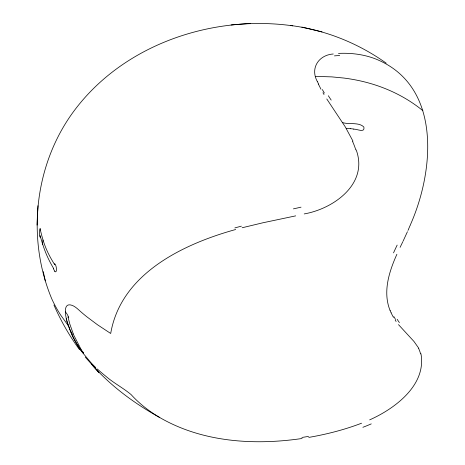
<?xml version="1.0" encoding="UTF-8"?>
<svg xmlns="http://www.w3.org/2000/svg" width="465" height="465" viewBox="0 0 465 465"><rect width="100%" height="100%" fill="white"/><g stroke="black" fill="none" stroke-linecap="round" stroke-linejoin="round"><path stroke-width="0.7" d="M40.234 237.086L40.234 236.551M292.758 25.825C213.819 14.758 126.84 43.321 76.911 107.165C35.015 160.448 25.674 236.348 51.696 298.675A282.22 184.82 -17.6 0 0 60.799 315.276L68.407 325.767L72.517 336.34L77.167 344.751L83.683 353.987L90.809 362.485M37.078 225.118L37.956 205.733M40.542 229.541L40.496 230.198M54.905 264.074L55.248 264.376A4.144 1.349 80.5 0 1 56.41 270.101A4.144 1.349 80.5 0 1 54.678 271.136M53.388 268.631L54.672 271.205M410.304 224.979C434.374 171.033 442.116 85.676 375.697 58.979C363.903 54.364 351.081 52.795 338.479 53.405M410.153 225.339L408.317 229.681M408.142 230.076L407.991 230.431M396.895 254.279C389.141 271.554 382.596 291.84 390.036 310.399M407.427 231.71L403.056 241.236M400.103 247.339L402.754 241.858M369.663 419.872C394.93 408.625 426.696 385.037 420.947 353.667M361.572 423.208C344.524 429.747 326.744 434.275 308.772 437.408M235.691 229.501C183.164 244.067 120.877 273.676 110.699 333.475L97.481 324.756L86.85 316.799A324.907 212.836 -17.7 0 1 81.799 312.614C79.12 310.382 76.731 307.725 73.627 306.04C60.729 299.652 66.245 320.216 68.407 325.767M242.155 227.763L262.818 222.799L295.694 215.865M304.22 213.917C333.51 208.843 368.722 183.855 356.19 149.864M333.254 53.998C318.839 54.94 309.934 68.105 317.299 81.491M302.099 438.489C254.204 445.528 202.38 442.285 159.728 417.518C134.315 403.428 110.525 385.909 91.343 363.967M250.205 23.407L231.105 24.941M315.293 76.353L331.871 76.888L343.833 78.044A169.696 111.135 -17.6 0 1 360.532 80.957C383.183 86.025 404.881 95.93 422.877 110.687M342.49 122.551C348.779 124.777 358.957 121.807 363.897 127.085C365.089 133.362 356.853 128.805 353.714 129.16M346.349 128.27L350.581 128.747M290.404 25.482C324.832 29.795 357.969 43.053 386.217 63.17M301.878 27.104L322.024 31.911M159.728 417.518C149.178 411.287 139.361 403.707 131.118 394.605C123.178 387.938 113.634 383.05 105.718 376.173A324.907 212.714 -17.6 0 1 100.678 371.988L97.29 368.995M68.349 317.2L67.971 316.874L69.82 324.064L73.441 334.312M95.709 367.524L94.895 366.74M94.691 366.536L93.523 365.362M93.302 365.135L92.523 364.327M92.297 364.089L91.727 363.485M73.796 335.213L80.986 349.215M91.5 363.235L91.041 362.741M72.842 333.667L73.197 334.562M85.205 357.05L98.882 372.372L92.75 365.496M82.811 351.889L83.252 352.522M71.401 332.551L71.093 331.714M70.901 331.975L74.342 339.386L78.411 346.658M398.482 324.622L414.007 341.502L418.791 348.302M78.027 346.169L77.789 345.867M396.122 321.489L395.215 320.17M79.509 349.61C69.314 335.765 60.799 320.74 53.923 304.994M326.779 98.969L345.216 126.794L352.964 141.133M79.079 348.006L78.8 347.57M54.672 264.637L54.271 263.998M82.154 351.127L81.712 350.412M78.62 347.285L77.643 345.693M54.126 263.771C47.11 252.495 43.611 243.939 40.484 230.384M53.516 268.317C46.471 256.296 43.925 248.792 40.24 236.168M81.526 350.11L81.02 349.273M324.006 94.517L322.954 92.744M393.466 317.397L391.088 312.864M320.972 89.239L318.386 84.049M70.43 330.952L67.437 322.815M66.791 320.751L67.111 321.786M66.193 318.676L66.489 319.717M45.291 280.837L43.257 271.601M40.234 237.394L39.88 235.836M350.639 128.654A167.842 105.369 -16 0 1 353.772 129.067M82.933 352.238A7.225 1.168 52.5 0 1 82.2 351.401M77.632 345.478A7.859 0.482 52.8 0 1 78.12 346.094M65.315 311.922A4.162 1.046 60 0 1 68.593 317.426M308.551 436.385A273.269 237.644 -2.5 0 1 301.907 437.455M371.25 423.888A159.96 137.663 -29.5 0 1 362.886 427.3M418.61 348.425A110.943 53.051 -37.3 0 1 420.558 353.906M399.389 322.582A180.92 84.723 -76.9 0 1 397.151 319.298M395.605 319.49A136.419 67.774 -71.4 0 1 393.913 316.665M391.152 312.776A94.145 49.453 -66.1 0 1 390.106 310.306M393.529 252.884A93.442 32.724 -65.8 0 1 397.156 245.09M54.841 263.87A7.225 2.232 85 0 1 54.626 264.463M53.446 268.782A7.859 2.528 78.9 0 1 53.562 268.445M39.868 235.912A4.162 0.709 88.8 0 1 39.63 230.198A4.162 0.709 88.8 0 1 40.577 229.239M40.31 237.481A8.818 1.721 86.6 0 1 40.31 237.185M40.141 235.976A8.603 0.924 88.4 0 1 40.141 236.33M234.86 227.926A273.269 162.738 -8.4 0 1 241.387 226.159M301.029 207.157A159.96 59.322 -11.1 0 1 293.421 208.861M352.464 141.232A110.943 83.282 8.9 0 1 355.806 149.91M331.185 100.097A180.92 68.779 37.6 0 1 328.342 95.749M324.367 93.035A136.419 59.694 33.5 0 1 322.344 89.559M318.531 84.078A94.145 45.494 29.1 0 1 317.438 81.526M334.445 55.881A93.442 53.173 40.4 0 1 339.706 55.602M83.101 352.36A4.144 0.355 52.3 0 1 82.793 352.778A4.144 0.355 52.3 0 1 79.19 348.134M42.356 244.735A183.675 120.29 -17.6 0 1 43.013 240.027"/></g></svg>
